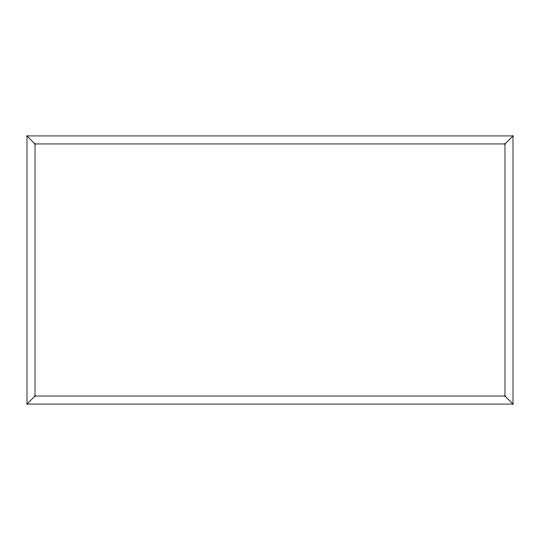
<?xml version="1.0" encoding="UTF-8"?>
<svg xmlns="http://www.w3.org/2000/svg" width="540" height="540" viewBox="0 0 540 540"><rect width="100%" height="100%" fill="white"/><g stroke="black" fill="none" stroke-linecap="round" stroke-linejoin="round"><path stroke-width="0.81" d="M27 404.069L35.026 396.05L504.974 396.05L513 404.069L513 135.931L27 135.931L27 404.069L513 404.069M27 135.931L35.026 143.951L504.974 143.951L513 135.931M504.974 143.951L504.974 396.05M35.026 143.951L35.026 396.05"/></g></svg>
